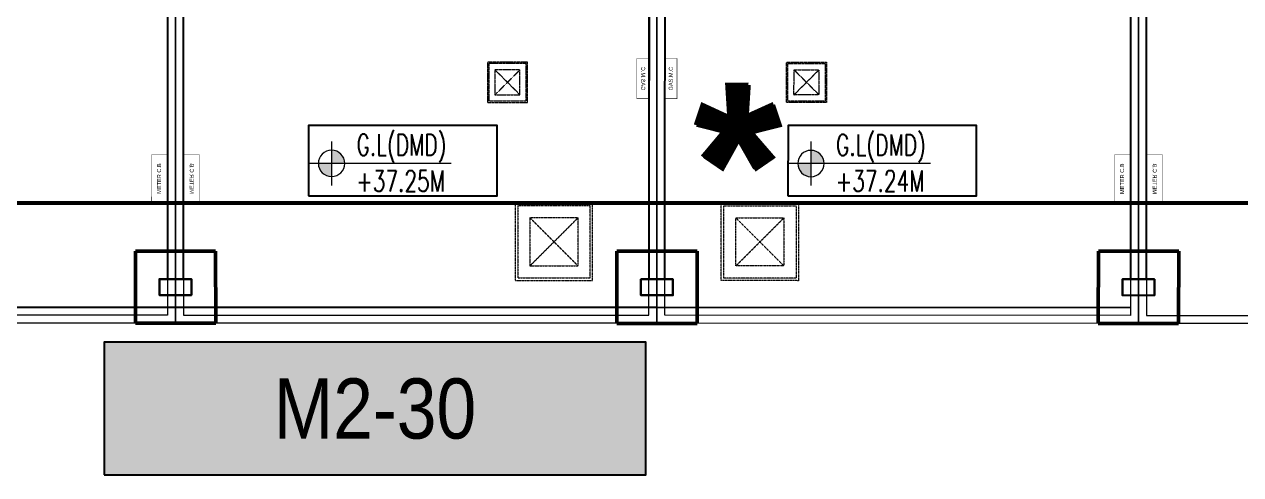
# Model space of a CAD drawing. Header units: centimetres. Extents: x -6122352 to 7132207, y -1694241 to 1947892.
# Drawn here: x 160234 to 175391, y -134365 to -128752 of the extents above; entities that cross this region are included whole.
import ezdxf
from ezdxf.enums import TextEntityAlignment as Align

# ---------------------------------------------------------------- set-up
doc = ezdxf.new("R2010")
doc.units = ezdxf.units.CM
doc.header["$MEASUREMENT"] = 0
for name, pattern in [('2. HG-ST XR COL 3A (5V 7V 9V 11V - GF (4M & 5D-E)$0$HIDDEN', [0.375, 0.25, -0.125]), ('23585-XR-AR-END-SETTING OUT PLAN$0$HIDDEN', [0.375, 0.25, -0.125]), ('DASHED2', [0.375, 0.25, -0.125]), ('XR-AR-END-SETTING OUT PLAN$0$23261-XR-AR-SI-GF$0$HIDDEN', [0.375, 0.25, -0.125])]:
    doc.linetypes.add(name, pattern=pattern)
doc.layers.add('08-Compound Wall-2', color=6, linetype='Continuous', lineweight=25, true_color=0xff00ff)
doc.layers.add('08-Compound Wall-4', color=7, linetype='Continuous', lineweight=25, true_color=0xff4405)
for name, color, linetype in [('23585-XR-AR-BOUNDARY WALLS AND SETBACKS$0$setback', 7, 'XR-AR-END-SETTING OUT PLAN$0$23261-XR-AR-SI-GF$0$HIDDEN'), ('23585-XR-AR-MID-ANNO-GF$0$945-4P-1-101-GROUND FLOOR PLAN$0$XR-MIDDLE-GROUND FLOOR PLAN$0$XR-MIDDLE-GROUND FLOOR PLAN$0$-LPG-CABINET', 6, 'Continuous'), ('@MI-REF LAYER', 7, 'Continuous'), ('B_TH_8', 7, 'Continuous'), ('PANEL-TAGS', 7, 'Continuous'), ('XR-AR-MID-SETTING OUT FOR MASTER$0$23585-XR-AR-MID-GROUND FLOOR$0$GS-HATCH-FLOOR TILE', 251, 'Continuous'), ('XREF1$0$S-LEVELS', 2, 'Continuous'), ('XREF1$0$TYPICAL NEW PROFILE', 3, 'Continuous')]:
    doc.layers.add(name, color=color, linetype=linetype)
for name, color, linetype, lineweight in [('23585-XR-AR-DAMAC PLOT LIMITS$0$1-Mid units', 41, 'Continuous', 5), ('23585-XR-AR-END-SETTING OUT PLAN$0$A-FLOR-UNDR', 8, '23585-XR-AR-END-SETTING OUT PLAN$0$HIDDEN', 5), ('23585-XR-AR-MID-ANNO-GF$0$945-4P-1-101-GROUND FLOOR PLAN$0$XR-MIDDLE-GROUND FLOOR PLAN$0$XR-MIDDLE-GROUND FLOOR PLAN$0$-DR-RW', 6, 'Continuous', 5), ('23585-XR-AR-MID-ANNO-GF$0$945-4P-1-101-GROUND FLOOR PLAN$0$XR-MIDDLE-GROUND FLOOR PLAN$0$XR-MIDDLE-GROUND FLOOR PLAN$0$S-ANNO-TXT', 3, 'Continuous', 25), ('@ Foundations', 4, 'DASHED2', 50), ('A-ANNO-TEXT', 3, 'Continuous', 25), ('XR-AR-MID-SETTING OUT FOR MASTER$0$23585-XR-AR-MID-GROUND FLOOR$0$A-FLOR-PATT', 8, 'Continuous', 5), ('XR-AR-MID-SETTING OUT FOR MASTER$0$23585-XR-AR-MID-GROUND FLOOR$0$S-COLS', 51, 'Continuous', 40), ('XREF1$0$36-TAGLVL', 23, 'Continuous', 9)]:
    doc.layers.add(name, color=color, linetype=linetype, lineweight=lineweight)
doc.styles.add('23585-XR-AR-MALDIVE-1$0$Arial', font='arialbd.ttf')
doc.styles.add('23585-XR-AR-MID-ANNO-GF$0$SDC-TEXT', font='arial.ttf')
doc.styles.add('Arial', font='arialbd.ttf')
doc.styles.add('PANELTAG_STYLE', font='arial.ttf')
doc.styles.add('XREF1$0$DLT_TEXT', font='romans.shx', dxfattribs={"width": 0.7})

# ---------------------------------------------------------------- blocks, each defined once
blk = doc.blocks.new('23585-XR-AR-BOUNDARY WALLS AND SETBACKS')
at = {"layer": '08-Compound Wall-2'}
blk.add_lwpolyline([(496586.585, 2768913.782), (496586.585, 2768913.782), (496590.638, 2768918.206), (496594.692, 2768922.63), (496598.745, 2768927.054), (496602.799, 2768931.478), (496606.785, 2768935.827)], dxfattribs=at)
at = {"layer": '23585-XR-AR-BOUNDARY WALLS AND SETBACKS$0$setback', "ltscale": 40, "const_width": 0.05}
blk.add_lwpolyline([(496622.209, 2768954.585), (496607.831, 2768967.759), (496603.677, 2768963.224), (496599.623, 2768958.801), (496595.57, 2768954.377), (496591.516, 2768949.953), (496587.463, 2768945.529), (496583.41, 2768941.106), (496579.356, 2768936.682), (496575.303, 2768932.258), (496571.249, 2768927.834), (496567.093, 2768923.298), (496581.47, 2768910.124), (496585.627, 2768914.661), (496589.68, 2768919.084), (496593.733, 2768923.508), (496597.787, 2768927.932), (496601.84, 2768932.356), (496605.894, 2768936.779), (496609.947, 2768941.203), (496614.001, 2768945.627), (496618.054, 2768950.051)], close=True, dxfattribs=at)
blk = doc.blocks.new('A$C9d9485f6')
at = {"layer": 'A-ANNO-TEXT', "rotation": 312.4881850805905}
blk.add_blockref('23585-XR-AR-BOUNDARY WALLS AND SETBACKS', (-2377088.535, -1504219.252), dxfattribs=at)
blk = doc.blocks.new('23585-XR-AR-DAMAC PLOT LIMITS')
at = {"layer": '23585-XR-AR-DAMAC PLOT LIMITS$0$1-Mid units', "color": 251, "true_color": 0x636466}
for points in [[(496589.304, 2768951.98), (496593.358, 2768956.404), (496611.053, 2768940.19), (496607, 2768935.766)], [(496585.251, 2768947.556), (496589.304, 2768951.98), (496607, 2768935.766), (496602.946, 2768931.342)], [(496581.198, 2768943.132), (496585.251, 2768947.556), (496602.946, 2768931.342), (496598.893, 2768926.919)], [(496577.144, 2768938.709), (496581.198, 2768943.132), (496598.893, 2768926.919), (496594.839, 2768922.495)]]:
    blk.add_lwpolyline(points, close=True, dxfattribs=at)
blk = doc.blocks.new('A$Cf093b529')
at = {"layer": 'A-ANNO-TEXT'}
blk.add_blockref('23585-XR-AR-DAMAC PLOT LIMITS', (-495391.99, -2768603.442), dxfattribs=at)
blk = doc.blocks.new('A$C626fc766')
at = {"color": 1, "true_color": 0xeb0000, "const_width": 0.003, "elevation": 0}
blk.add_lwpolyline([(57.153, 0), (51.153, 0), (45.153, 0), (39.153, 0), (33.153, 0), (27.153, 0), (21.153, 0), (15.153, 0), (9.153, 0), (0, 0), (0, 24), (9.153, 24), (15.152, 24), (21.153, 24), (27.153, 24), (33.153, 24), (39.153, 24), (45.153, 24), (51.153, 24), (57.152, 24), (66.303, 24), (66.303, 0)], close=True, dxfattribs=at)
blk = doc.blocks.new('XREF1$0$LVL  ATTR')
at = {"color": 7}
blk.add_wipeout([(-0.337, 0.384), (1.897, 0.384), (1.897, -0.45), (-0.337, -0.45)], dxfattribs=at)
at = {"layer": 'XREF1$0$36-TAGLVL', "extrusion": (-4.88814e-07, 1.40652e-17, 1)}
h = blk.add_hatch(color=252, dxfattribs=at)
h.paths.add_polyline_path([(-0.065, 0.156, 0.414214), (-0.222, 0), (-0.065, 0)])
h.paths.add_polyline_path([(0.091, 0), (-0.065, 0), (-0.065, -0.156, 0.414214)])
for p, q in [((-0.065, -0.26), (-0.065, 0.26)), ((1.351, 0, 0), (-0.325, 0, 0))]:
    blk.add_line(p, q, dxfattribs=at)
blk.add_circle((-0.065, 0, 0), 0.156, dxfattribs=at)
at = {"layer": 'XREF1$0$S-LEVELS', "color": 1}
blk.add_lwpolyline([(-0.337, 0.384), (1.897, 0.384), (1.897, -0.45), (-0.337, -0.45)], close=True, dxfattribs=at)
at = {"layer": 'XREF1$0$TYPICAL NEW PROFILE', "color": 3, "style": 'XREF1$0$DLT_TEXT', "width": 0.7}
for tag, p in [('+0.00M', (0.241, 0.067, 0)), ('S.S.L', (0.241, -0.345, 0))]:
    blk.add_attdef(tag, p, '', height=0.25, dxfattribs=at)
blk = doc.blocks.new('A$Cbcaed180')
at = {"color": 1, "true_color": 0xeb0000, "const_width": 0.003, "elevation": 0}
blk.add_lwpolyline([(57.153, 0.736), (51.153, 0.736), (45.153, 0.736), (39.153, 0.736), (33.153, 0.737), (27.153, 0.737), (21.153, 0.737), (15.153, 0.737), (9.153, 0.736), (0, 0.736), (0, 24.736), (9.153, 24.737), (15.152, 24.737), (21.153, 24.736), (27.153, 24.736), (33.153, 24.736), (39.153, 24.737), (45.153, 24.737), (51.153, 24.737), (57.152, 24.736), (66.303, 24.736), (66.303, 0.736)], close=True, dxfattribs=at)
blk = doc.blocks.new('PANELTAG')
at = {"layer": 'PANEL-TAGS', "color": 1}
blk.add_lwpolyline([(-13.5, -3.3), (13.5, -3.3), (13.5, 3.3), (-13.5, 3.3)], close=True, dxfattribs=at)
at = {"layer": 'PANEL-TAGS', "color": 40, "true_color": 0xffd700}
blk.add_solid([(-13.5, -3.3), (13.5, -3.3), (-13.5, 3.3), (13.5, 3.3)], dxfattribs=at)
at = {"layer": 'PANEL-TAGS', "color": 5, "style": 'PANELTAG_STYLE', "width": 0.85}
blk.add_attdef('TAGNO', text='', height=3, dxfattribs=at).set_placement((0, 0), align=Align.MIDDLE)
blk = doc.blocks.new('XR-AR-MID-SETTING OUT FOR MASTER$0$23585-XR-AR-MID-GROUND FLOOR$0$945-4P-1-101-GROUND FLOOR PLAN$0$XR-MIDDLE-CAR PARK HATCH')
at = {"layer": 'XR-AR-MID-SETTING OUT FOR MASTER$0$23585-XR-AR-MID-GROUND FLOOR$0$A-FLOR-PATT'}
blk.add_lwpolyline([(9250, 100), (9250, 5500), (15050, 5503), (15050, 100)], close=True, dxfattribs=at)
blk = doc.blocks.new('XR-AR-MID-SETTING OUT FOR MASTER$0$23585-XR-AR-MID-GROUND FLOOR$0$A$C08698786')
at = {"layer": 'XR-AR-MID-SETTING OUT FOR MASTER$0$23585-XR-AR-MID-GROUND FLOOR$0$S-COLS', "color": 252, "lineweight": 30}
for points in [[(-200, 550), (200, 550), (200, 350), (-200, 350)], [(5800, 550), (6200, 550), (6200, 350), (5800, 350)]]:
    blk.add_lwpolyline(points, close=True, dxfattribs=at)
blk = doc.blocks.new('23585-XR-AR-END-SETTING OUT PLAN$0$MH-800')
at = {"ltscale": 5}
for p, q in [((-294, -651), (306, -51)), ((-294, -51), (306, -651))]:
    blk.add_line(p, q, dxfattribs=at)
for points in [[(-477, 132), (-477, -833), (488, -833), (488, 132)], [(-444, 99), (-444, -801), (456, -801), (456, 99)], [(-294, -51), (-294, -651), (306, -651), (306, -51)]]:
    blk.add_lwpolyline(points, close=True, dxfattribs=at)
blk = doc.blocks.new('XR-AR-MID-SETTING OUT FOR MASTER')
at = {"layer": '23585-XR-AR-MID-ANNO-GF$0$945-4P-1-101-GROUND FLOOR PLAN$0$XR-MIDDLE-GROUND FLOOR PLAN$0$XR-MIDDLE-GROUND FLOOR PLAN$0$-DR-RW', "ltscale": 100, "const_width": 5}
blk.add_lwpolyline([(5900, 1500), (5700, 1500), (5700, 2100), (5900, 2100)], close=True, dxfattribs=at)
at = {"layer": '23585-XR-AR-MID-ANNO-GF$0$945-4P-1-101-GROUND FLOOR PLAN$0$XR-MIDDLE-GROUND FLOOR PLAN$0$XR-MIDDLE-GROUND FLOOR PLAN$0$-LPG-CABINET', "ltscale": 100, "const_width": 5}
blk.add_lwpolyline([(250, 3300), (250, 2800), (100, 2800), (100, 3300)], close=True, dxfattribs=at)
at = {"layer": '08-Compound Wall-4', "ltscale": 100}
blk.add_blockref('XR-AR-MID-SETTING OUT FOR MASTER$0$23585-XR-AR-MID-GROUND FLOOR$0$945-4P-1-101-GROUND FLOOR PLAN$0$XR-MIDDLE-CAR PARK HATCH', (-9150, 0), dxfattribs=at)
at = {"layer": '23585-XR-AR-END-SETTING OUT PLAN$0$A-FLOR-UNDR', "color": 8, "ltscale": 100, "xscale": -0.5182770836547854, "yscale": 0.5182770836547854, "zscale": 0.5182770836547854, "rotation": 270.0000009865863}
blk.add_blockref('23585-XR-AR-END-SETTING OUT PLAN$0$MH-800', (2045, 3001, 0), dxfattribs=at)
at = {"layer": '23585-XR-AR-END-SETTING OUT PLAN$0$A-FLOR-UNDR', "color": 8, "ltscale": 100, "xscale": -1, "rotation": 270.0000009865863}
blk.add_blockref('23585-XR-AR-END-SETTING OUT PLAN$0$MH-800', (1634, 1009), dxfattribs=at)
at = {"layer": 'XR-AR-MID-SETTING OUT FOR MASTER$0$23585-XR-AR-MID-GROUND FLOOR$0$GS-HATCH-FLOOR TILE', "color": 8}
blk.add_blockref('XR-AR-MID-SETTING OUT FOR MASTER$0$23585-XR-AR-MID-GROUND FLOOR$0$A$C08698786', (0, 0), dxfattribs=at)
at = {"layer": '23585-XR-AR-MID-ANNO-GF$0$945-4P-1-101-GROUND FLOOR PLAN$0$XR-MIDDLE-GROUND FLOOR PLAN$0$XR-MIDDLE-GROUND FLOOR PLAN$0$S-ANNO-TXT', "color": 3, "style": '23585-XR-AR-MID-ANNO-GF$0$SDC-TEXT'}
for s, p in [('GAS.M.C', (172, 3050)), ('METER C.B', (5796, 1803))]:
    blk.add_text(s, height=50, rotation=90, dxfattribs=at).set_placement(p, align=Align.MIDDLE)
blk = doc.blocks.new('MID UNIT')
at = {"xscale": 0.001, "yscale": 0.001, "zscale": 0.001}
blk.add_blockref('XR-AR-MID-SETTING OUT FOR MASTER', (0, 0), dxfattribs=at)
blk = doc.blocks.new('TH_8')
at = {"xscale": -1}
blk.add_blockref('MID UNIT', (495826.305, 2769197.479), dxfattribs=at)
for p in [(495814.305, 2769197.479), (495826.305, 2769197.479)]:
    blk.add_blockref('MID UNIT', p)
at = {"insert": (495825.305, 2769200.479), "char_height": 2, "attachment_point": 2, "style": 'Arial'}
blk.add_mtext('\\pxqc;*', dxfattribs=at)
at = {"xscale": -1}
blk.add_blockref('MID UNIT', (495838.305, 2769197.479), dxfattribs=at)
blk = doc.blocks.new('A$Ca7ad59d2')
at = {"insert": (30.622, 2.622), "char_height": 2, "attachment_point": 2, "style": '23585-XR-AR-MALDIVE-1$0$Arial'}
blk.add_mtext('\\pxqc;*', dxfattribs=at)
at = {"layer": 'B_TH_8', "xscale": 1.000018136216304, "yscale": 1.000018136216304, "zscale": 1.000018136216304}
blk.add_blockref('TH_8', (-495803.647, -2769248.052), dxfattribs=at)
blk = doc.blocks.new('A$C4abd1289')
at = {"layer": '08-Compound Wall-4', "ltscale": 100}
for points in [[(0, 0), (200, 0), (200, -4950), (0, -4950)], [(6000, 0), (6200, 0), (6200, -4950), (6000, -4950)]]:
    blk.add_lwpolyline(points, close=True, dxfattribs=at)
blk = doc.blocks.new('A$Cac0110ba')
at = {"rotation": 227.5015136760979}
blk.add_blockref('A$Ca7ad59d2', (28.549, 57.491), dxfattribs=at)
at = {"layer": '@ Foundations', "linetype": 'DASHED2', "ltscale": 25, "elevation": 0}
for points in [[(11.964, 38.578), (11.288, 37.84), (10.624, 38.447), (11.301, 39.185)], [(7.234, 33.415), (7.91, 34.153), (7.247, 34.762), (6.571, 34.024)], [(3.181, 28.992), (3.857, 29.729), (3.194, 30.338), (2.518, 29.6)]]:
    blk.add_lwpolyline(points, close=True, dxfattribs=at)
at = {"color": 10, "xscale": 0.001000007223668515, "yscale": 0.001000007223668515, "zscale": 0.001000007223668515, "rotation": 227.5015136760979}
for p in [(15.085, 35.174), (6.978, 26.326)]:
    blk.add_blockref('A$C4abd1289', p, dxfattribs=at)

msp = doc.modelspace()

# ---------------------------------------------------------------- block references
at = {"color": 94, "linetype": '2. HG-ST XR COL 3A (5V 7V 9V 11V - GF (4M & 5D-E)$0$HIDDEN', "xscale": -1000, "yscale": 1000, "zscale": 1000, "rotation": 227.4902504429082}
msp.add_blockref('A$Cac0110ba', (138096.02267, -114332.08969), dxfattribs=at)

# ---------------------------------------------------------------- next in the draw order: block references
at = {"layer": '@MI-REF LAYER', "xscale": 1000, "yscale": 1000, "zscale": 1000}
msp.add_blockref('A$C9d9485f6', (-23958.95046, 48155.57226), dxfattribs=at)
at = {"layer": '@MI-REF LAYER', "color": 10, "xscale": 1000, "yscale": 1000, "zscale": 1000, "rotation": 359.9898398956657}
msp.add_blockref('A$C626fc766', (134965.00952, -132472.24897, 0.00001), dxfattribs=at)
at = {"layer": 'PANEL-TAGS'}
ref = msp.add_blockref('PANELTAG', (164603.10319, -133539.94072), dxfattribs=dict(at, xscale=250, yscale=250, zscale=250))
ref.add_attrib('TAGNO', 'M2-30', dxfattribs={"color": 5, "height": 750, "style": 'PANELTAG_STYLE', "width": 0.85}).set_placement((164603.10319, -133539.94072), align=Align.MIDDLE_CENTER)

# ---------------------------------------------------------------- next in the draw order: block references
at = {"layer": '@MI-REF LAYER', "color": 7}
ref = msp.add_blockref('XREF1$0$LVL  ATTR', (164130.55004, -130485.33197, -0.00041), dxfattribs=dict(at, xscale=-1051.480567989675, yscale=1051.480567989676, zscale=1051.480567989675, rotation=179.9900706703991))
ref.add_attrib('S.S.L', 'G.L(DMD)', (164373.61373, -130385.20246, -0.15153), dxfattribs={"layer": 'XREF1$0$TYPICAL NEW PROFILE', "color": 3, "height": 262.870142, "rotation": 359.990073961, "style": 'XREF1$0$DLT_TEXT', "width": 0.7})
ref.add_attrib('+0.00M', '+37.25M ', (164371.31036, -130834.53706, -0.15153), dxfattribs={"layer": 'XREF1$0$TYPICAL NEW PROFILE', "color": 3, "height": 262.870142, "rotation": 359.990073961, "style": 'XREF1$0$DLT_TEXT', "width": 0.7})
ref = msp.add_blockref('XREF1$0$LVL  ATTR', (170104.61293, -130486.82006, -0.00041), dxfattribs=dict(at, xscale=-1051.480567989675, yscale=1051.480567989676, zscale=1051.480567989675, rotation=179.9900706703991))
ref.add_attrib('S.S.L', 'G.L(DMD)', (170347.67662, -130386.69055, -0.15153), dxfattribs={"layer": 'XREF1$0$TYPICAL NEW PROFILE', "color": 3, "height": 262.870142, "rotation": 359.990073961, "style": 'XREF1$0$DLT_TEXT', "width": 0.7})
ref.add_attrib('+0.00M', '+37.24M ', (170345.37325, -130836.02515, -0.15153), dxfattribs={"layer": 'XREF1$0$TYPICAL NEW PROFILE', "color": 3, "height": 262.870142, "rotation": 359.990073961, "style": 'XREF1$0$DLT_TEXT', "width": 0.7})

# ---------------------------------------------------------------- next in the draw order: block references
at = {"layer": '@MI-REF LAYER', "xscale": 1000, "yscale": 1000, "zscale": 1000, "rotation": 312.4882903633292}
msp.add_blockref('A$Cf093b529', (-891608.73293, 539022.72011), dxfattribs=at)
at = {"layer": '@MI-REF LAYER', "color": 10, "xscale": 1000, "yscale": 1000, "zscale": 1000, "rotation": 359.9898398935451}
msp.add_blockref('A$Cbcaed180', (134964.98957, -133208.58832, 0.00001), dxfattribs=at)

doc.saveas('drawing.dxf')
